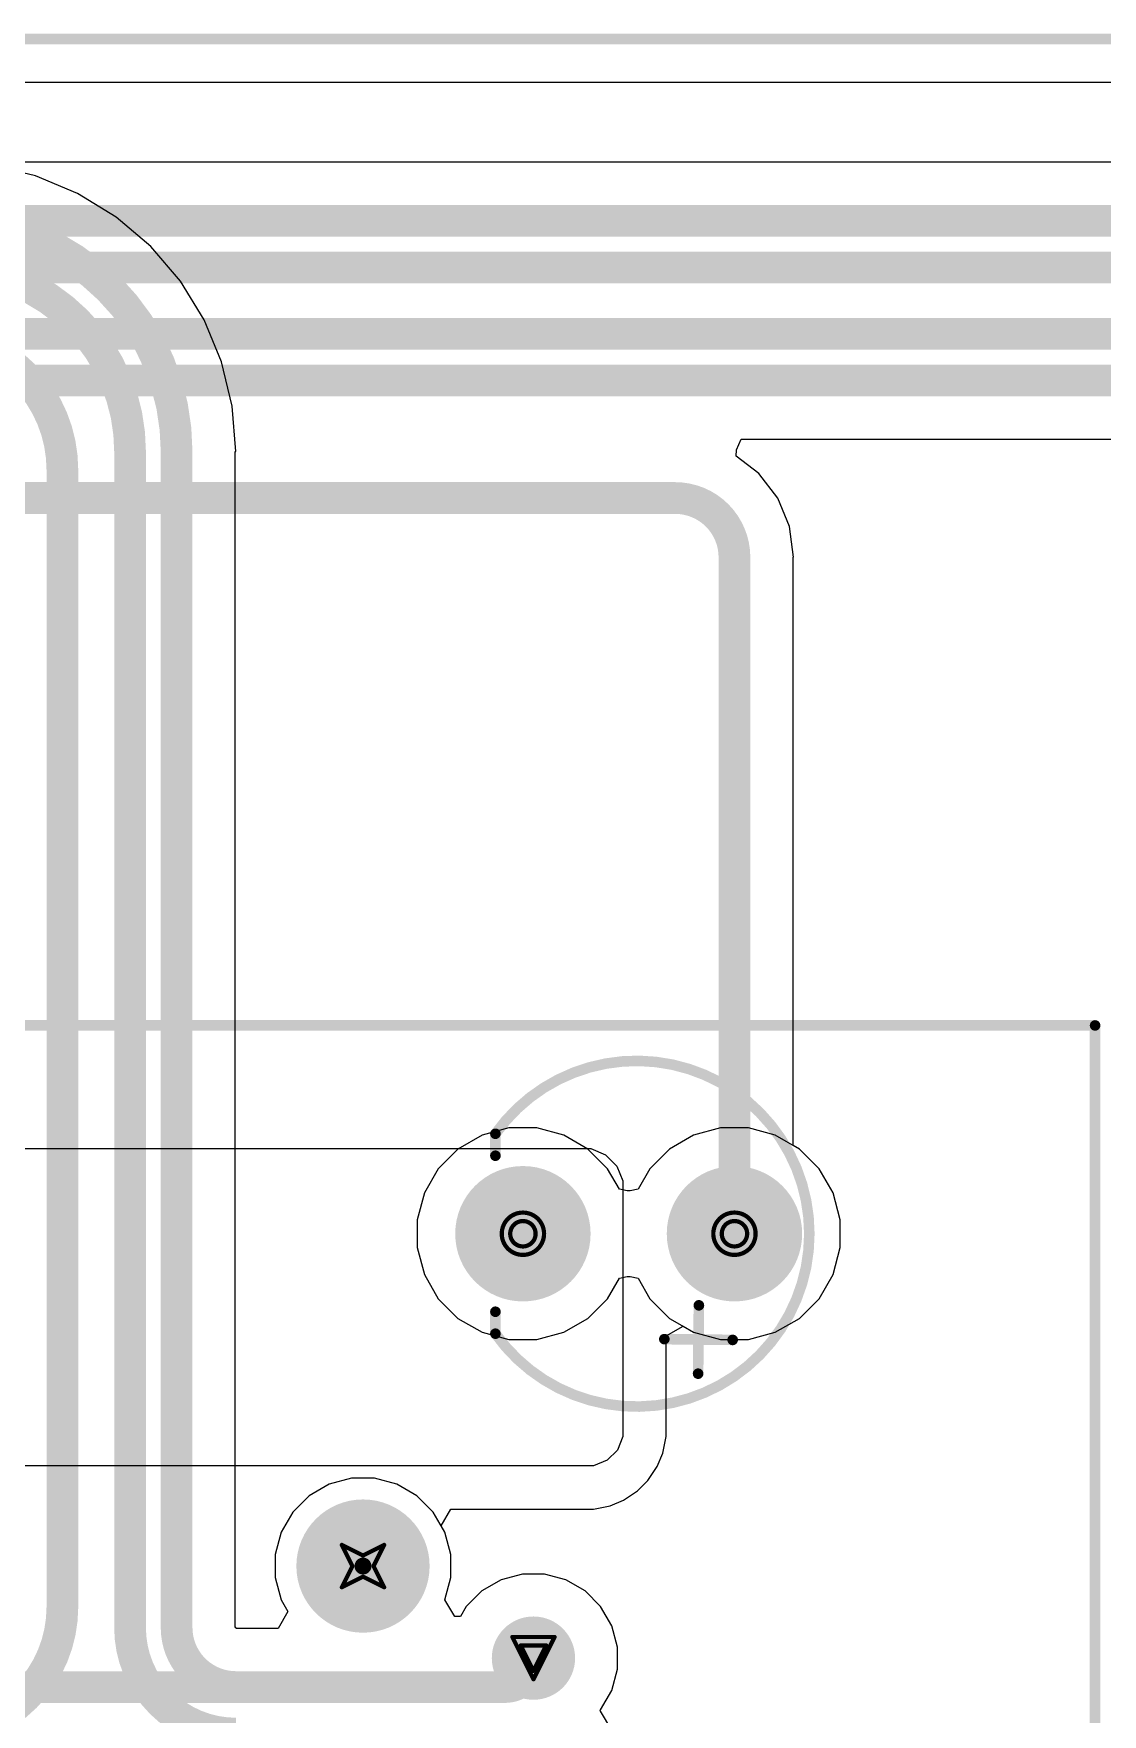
# Model space of a CAD drawing. Header units: inches. Extents: x 0 to 289, y 0 to 168.
# Drawn here: x 82.39 to 95.22, y 79.88 to 100.06 of the extents above; entities that cross this region are included whole.
import ezdxf

# ---------------------------------------------------------------- set-up
doc = ezdxf.new("R2010")
doc.units = ezdxf.units.IN
for name, color, linetype in [('Board Outline', 216, 'Continuous'), ('Bottom Layer', 5, 'Continuous'), ('Bottom Solder', 6, 'Continuous'), ('Drill Drawing', 1, 'Continuous'), ('Multi-Layer', 9, 'Continuous'), ('Pad Holes', 156, 'Continuous'), ('Top Layer', 1, 'Continuous'), ('Top Overlay', 2, 'Continuous'), ('Top Solder', 216, 'Continuous'), ('Via Holes', 16, 'Continuous')]:
    doc.layers.add(name, color=color, linetype=linetype)

# ---------------------------------------------------------------- blocks, each defined once
blk = doc.blocks.new('TH_LED_Y______3MM_37')
at = {"layer": 'Bottom Layer'}
h = blk.add_hatch(color=5, dxfattribs=at)
edge = h.paths.add_edge_path()
edge.add_arc((-1.26997206, 0), 0.7619999999999999, 0, 360)
h = blk.add_hatch(color=5, dxfattribs=at)
edge = h.paths.add_edge_path()
edge.add_arc((1.27002286, 0), 0.7619999999999999, 0, 360)
at = {"layer": 'Bottom Solder'}
h = blk.add_hatch(color=6, dxfattribs=at)
edge = h.paths.add_edge_path()
edge.add_arc((-1.26997206, 0), 0.8128, 0, 360)
h = blk.add_hatch(color=6, dxfattribs=at)
edge = h.paths.add_edge_path()
edge.add_arc((1.27002286, 0), 0.8128, 0, 360)
at = {"layer": 'Multi-Layer'}
h = blk.add_hatch(color=9, dxfattribs=at)
edge = h.paths.add_edge_path()
edge.add_arc((-1.26997206, 0), 0.7619999999999999, 0, 360)
h = blk.add_hatch(color=9, dxfattribs=at)
edge = h.paths.add_edge_path()
edge.add_arc((1.27002286, 0), 0.7619999999999999, 0, 360)
at = {"layer": 'Pad Holes'}
h = blk.add_hatch(color=7, dxfattribs=at)
edge = h.paths.add_edge_path()
edge.add_arc((-1.26999746, 0), 0.4500118, 0, 360)
h = blk.add_hatch(color=7, dxfattribs=at)
edge = h.paths.add_edge_path()
edge.add_arc((1.26999746, 0), 0.4500118, 0, 360)
at = {"layer": 'Top Layer'}
h = blk.add_hatch(color=1, dxfattribs=at)
edge = h.paths.add_edge_path()
edge.add_arc((-1.26997206, 0), 0.7619999999999999, 0, 360)
h = blk.add_hatch(color=1, dxfattribs=at)
edge = h.paths.add_edge_path()
edge.add_arc((1.27002286, 0), 0.7619999999999999, 0, 360)
at = {"layer": 'Top Solder'}
h = blk.add_hatch(color=216, dxfattribs=at)
edge = h.paths.add_edge_path()
edge.add_arc((-1.26997206, 0), 0.8128, 0, 360)
h = blk.add_hatch(color=216, dxfattribs=at)
edge = h.paths.add_edge_path()
edge.add_arc((1.27002286, 0), 0.8128, 0, 360)
at = {"layer": 'Top Overlay'}
for points in [[(1.6000476, -1.1999976, 0.127, 0.127, -3.140746211990423), (1.6000476, 1.1999976, 0.127, 0.127, 0)], [(-0.8335009999999998, 1.6802735, 0.127, 0.127, 0), (-0.8428964600000001, 0.8597265000000001, 0.127, 0.127, 0)], [(-0.4279265, 1.265301, 0.127, 0.127, 0), (-1.2484735, 1.274699, 0.127, 0.127, 0)], [(1.6000476, 1.1999976, 0.127, 0.127, 0), (1.6000476, 0.9365488, 0.127, 0.127, 0)], [(1.6000476, -0.9365488, 0.127, 0.127, 0), (1.6000476, -1.1999976, 0.127, 0.127, 0)]]:
    blk.add_lwpolyline(points, format="xyseb", dxfattribs=at)
for points in [[(-0.8652509999999999, 1.6802735, 0.0635, 0.0635, 1), (-0.801751, 1.6802735, 0.0635, 0.0635, 1)], [(-1.2802235, 1.274699, 0.0635, 0.0635, 1), (-1.2167235, 1.274699, 0.0635, 0.0635, 1)], [(-0.4596764999999999, 1.265301, 0.0635, 0.0635, 1), (-0.3961765, 1.265301, 0.0635, 0.0635, 1)], [(1.5682976, 1.1999976, 0.0635, 0.0635, 1), (1.6317976, 1.1999976, 0.0635, 0.0635, 1)], [(1.5682976, 1.1999976, 0.0635, 0.0635, 1), (1.6317976, 1.1999976, 0.0635, 0.0635, 1)], [(-0.8746464599999999, 0.8597265000000001, 0.0635, 0.0635, 1), (-0.81114646, 0.8597265000000001, 0.0635, 0.0635, 1)], [(1.5682976, 0.9365488, 0.0635, 0.0635, 1), (1.6317976, 0.9365488, 0.0635, 0.0635, 1)], [(1.5682976, -0.9365488, 0.0635, 0.0635, 1), (1.6317976, -0.9365488, 0.0635, 0.0635, 1)], [(1.5682976, -1.1999976, 0.0635, 0.0635, 1), (1.6317976, -1.1999976, 0.0635, 0.0635, 1)], [(1.5682976, -1.1999976, 0.0635, 0.0635, 1), (1.6317976, -1.1999976, 0.0635, 0.0635, 1)]]:
    blk.add_lwpolyline(points, format="xyseb", close=True, dxfattribs=at)
blk = doc.blocks.new('NE8FBV_C5_LED_56')
at = {"layer": 'Bottom Solder'}
h = blk.add_hatch(color=6, dxfattribs=at)
edge = h.paths.add_edge_path()
edge.add_arc((4.12000192, 7.53000018), 0.1016, 0, 360)
at = {"layer": 'Pad Holes'}
h = blk.add_hatch(color=7, dxfattribs=at)
edge = h.paths.add_edge_path()
edge.add_arc((4.12000192, 7.53000018), 0.7999984, 0, 360)
at = {"layer": 'Top Solder'}
h = blk.add_hatch(color=216, dxfattribs=at)
edge = h.paths.add_edge_path()
edge.add_arc((4.12000192, 7.53000018), 0.1016, 0, 360)
at = {"layer": 'Top Overlay'}
for points in [[(-12.18999848, 14.0208, 0.127, 0.127, 0), (12.91000212, 14.0208, 0.127, 0.127, 0)], [(12.91000212, -16.62999976, 0.127, 0.127, 0), (12.91000212, 14.0208, 0.127, 0.127, 0)]]:
    blk.add_lwpolyline(points, format="xyseb", dxfattribs=at)
blk.add_lwpolyline([(12.87825212, 14.0208, 0.0635, 0.0635, 1), (12.94175212, 14.0208, 0.0635, 0.0635, 1)], format="xyseb", close=True, dxfattribs=at)
blk.add_lwpolyline([(12.87825212, 14.0208, 0.0635, 0.0635, 1), (12.94175212, 14.0208, 0.0635, 0.0635, 1)], format="xyseb", close=True, dxfattribs=at)

msp = doc.modelspace()

# ---------------------------------------------------------------- hatches: boundary and pattern name
at = {"layer": 'Bottom Layer'}
h = msp.add_hatch(color=5, dxfattribs=at)
edge = h.paths.add_edge_path()
edge.add_arc((88.38657964, 80.55988714), 0.499999, 0, 360)
at = {"layer": 'Top Layer'}
h = msp.add_hatch(color=1, dxfattribs=at)
edge = h.paths.add_edge_path()
edge.add_arc((88.38657964, 80.55988714), 0.499999, 0, 360)
at = {"layer": 'Via Holes'}
h = msp.add_hatch(color=7, dxfattribs=at)
edge = h.paths.add_edge_path()
edge.add_arc((88.38657964, 80.55988714), 0.2999994, 0, 360)

# ---------------------------------------------------------------- linework, layer by layer
at = {"layer": 'Board Outline'}
msp.add_lwpolyline([(0, 100.00000066, 0.127, 0.127, 0), (145.26999902, 100.00000066, 0.127, 0.127, 0)], format="xyseb", dxfattribs=at)
at = {"layer": 'Bottom Layer'}
for p, q in [((0.51793902, 99.48206163999998), (144.75206, 99.48206163999998)), ((82.40808765999999, 98.35440578), (81.87743085999999, 98.48180456)), ((82.91227765999999, 98.1455619), (82.40808765999999, 98.35440578)), ((83.37759295999999, 97.86041641999999), (82.91227765999999, 98.1455619)), ((83.79257054, 97.50598989999999), (83.37759295999999, 97.86041641999999)), ((84.14699705999999, 97.09101232), (83.79257054, 97.50598989999999)), ((84.43214253999999, 96.62569701999999), (84.14699705999999, 97.09101232)), ((84.64098641999999, 96.12150702), (84.43214253999999, 96.62569701999999)), ((84.7683852, 95.59085022), (84.64098641999999, 96.12150702)), ((84.81120197999999, 95.04679999999999), (84.7683852, 95.59085022)), ((84.80650805999998, 80.92601544), (84.80650805999998, 95.04679999999999)), ((84.80650805999998, 95.04679999999999), (84.81120197999999, 95.04679999999999)), ((87.76977366, 86.83844964), (87.48017809999999, 86.67125159999999)), ((88.09277784, 86.92500014), (87.76977366, 86.83844964)), ((88.42717391999999, 86.92500014), (88.09277784, 86.92500014)), ((88.7501781, 86.83844964), (88.42717391999999, 86.92500014)), ((89.03977366, 86.67125159999999), (88.7501781, 86.83844964)), ((90.30976858, 86.83844964), (90.02017301999999, 86.67125159999999)), ((90.63277276, 86.92500014), (90.30976858, 86.83844964)), ((90.96716883999999, 86.92500014), (90.63277276, 86.92500014)), ((91.29017302, 86.83844964), (90.96716883999999, 86.92500014)), ((91.57976857999999, 86.67125159999999), (91.29017302, 86.83844964)), ((87.48017809999999, 86.67125159999999), (87.24372441999999, 86.43479792)), ((89.27622733999999, 86.43479792), (89.03977366, 86.67125159999999)), ((90.02017301999999, 86.67125159999999), (89.78371934, 86.43479792)), ((91.81622225999999, 86.43479792), (91.57976857999999, 86.67125159999999)), ((87.24372441999999, 86.43479792), (87.07652637999999, 86.14520236)), ((89.41796696, 86.18929675999999), (89.27622733999999, 86.43479792)), ((89.78371934, 86.43479792), (89.64197972, 86.18929675999999)), ((91.98342029999999, 86.14520236), (91.81622225999999, 86.43479792)), ((89.51327538, 86.16813094), (89.41796696, 86.18929675999999)), ((89.5466713, 86.16813094), (89.51327538, 86.16813094)), ((89.64197972, 86.18929675999999), (89.5466713, 86.16813094)), ((87.07652637999999, 86.14520236), (86.98997587999999, 85.82219817999999)), ((92.0699708, 85.82219817999999), (91.98342029999999, 86.14520236)), ((86.98997587999999, 85.82219817999999), (86.98997587999999, 85.4878021)), ((92.0699708, 85.4878021), (92.0699708, 85.82219817999999)), ((86.98997587999999, 85.4878021), (87.07652637999999, 85.16479792)), ((91.98342029999999, 85.16479792), (92.0699708, 85.4878021)), ((87.07652637999999, 85.16479792), (87.24372441999999, 84.87520235999999)), ((91.81622225999999, 84.87520235999999), (91.98342029999999, 85.16479792)), ((89.27622733999999, 84.87520235999999), (89.41796696, 85.12070352)), ((89.41796696, 85.12070352), (89.51327538, 85.14186933999999)), ((89.51327538, 85.14186933999999), (89.5466713, 85.14186933999999)), ((89.5466713, 85.14186933999999), (89.64197972, 85.12070352)), ((89.64197972, 85.12070352), (89.78371934, 84.87520235999999)), ((87.24372441999999, 84.87520235999999), (87.48017809999999, 84.63874867999999)), ((89.03977366, 84.63874867999999), (89.27622733999999, 84.87520235999999)), ((89.78371934, 84.87520235999999), (90.02017301999999, 84.63874867999999)), ((91.57976857999999, 84.63874867999999), (91.81622225999999, 84.87520235999999)), ((87.48017809999999, 84.63874867999999), (87.76977366, 84.47155063999999)), ((88.7501781, 84.47155063999999), (89.03977366, 84.63874867999999)), ((90.02017301999999, 84.63874867999999), (90.30976858, 84.47155063999999)), ((91.29017302, 84.47155063999999), (91.57976857999999, 84.63874867999999)), ((87.76977366, 84.47155063999999), (88.09277784, 84.38500013999999)), ((88.09277784, 84.38500013999999), (88.42717391999999, 84.38500013999999)), ((88.42717391999999, 84.38500013999999), (88.7501781, 84.47155063999999)), ((90.30976858, 84.47155063999999), (90.63277276, 84.38500013999999)), ((90.63277276, 84.38500013999999), (90.96716883999999, 84.38500013999999)), ((90.96716883999999, 84.38500013999999), (91.29017302, 84.47155063999999)), ((85.93317078, 82.64717024), (85.69282836, 82.50841004)), ((86.2012373, 82.7189989), (85.93317078, 82.64717024)), ((86.47876278, 82.7189989), (86.2012373, 82.7189989)), ((86.7468293, 82.64717024), (86.47876278, 82.7189989)), ((86.98717172, 82.50841004), (86.7468293, 82.64717024)), ((85.69282836, 82.50841004), (85.4965905, 82.31217217999999)), ((87.18340957999999, 82.31217217999999), (86.98717172, 82.50841004)), ((85.4965905, 82.31217217999999), (85.3578303, 82.07182976)), ((87.32216978, 82.07182976), (87.18340957999999, 82.31217217999999)), ((85.3578303, 82.07182976), (85.28600164, 81.80376324)), ((87.39399843999999, 81.80376324), (87.32216978, 82.07182976)), ((85.28600164, 81.80376324), (85.28600164, 81.52623776)), ((87.39399843999999, 81.52623776), (87.39399843999999, 81.80376324)), ((85.28600164, 81.52623776), (85.3578303, 81.25817124)), ((87.32216978, 81.25817377999999), (87.39399843999999, 81.52623776)), ((88.2538748, 81.56788614), (87.99750752, 81.49919184)), ((88.51928448, 81.56788614), (88.2538748, 81.56788614)), ((88.77565175999999, 81.49919184), (88.51928448, 81.56788614)), ((87.7676553, 81.36648699999999), (87.57997977999999, 81.17881148)), ((87.99750752, 81.49919184), (87.7676553, 81.36648699999999)), ((89.00550397999999, 81.36648699999999), (88.77565175999999, 81.49919184)), ((89.1931795, 81.17881148), (89.00550397999999, 81.36648699999999)), ((85.43759392, 81.12001556), (85.3202764, 80.91681301999999)), ((85.3578303, 81.25817124), (85.43759392, 81.12001556)), ((87.44254545999999, 81.06026714), (87.32216978, 81.25817377999999)), ((87.57997977999999, 81.17881148), (87.51153694, 81.06026714)), ((89.32588434, 80.94895926), (89.1931795, 81.17881148)), ((84.81297235999999, 80.92601544), (84.80650805999998, 80.92601544)), ((84.81377499999999, 80.92407996), (84.81297235999999, 80.92601544)), ((84.81571048, 80.92327732), (84.81377499999999, 80.92407996)), ((84.81571048, 80.91681301999999), (84.81571048, 80.92327732)), ((87.51153694, 81.06026714), (87.44254545999999, 81.06026714)), ((89.39457863999999, 80.69259197999999), (89.32588434, 80.94895926)), ((85.3202764, 80.91681301999999), (84.81571048, 80.91681301999999)), ((89.39457863999999, 80.4271823), (89.39457863999999, 80.69259197999999)), ((89.32588434, 80.17081502), (89.39457863999999, 80.4271823)), ((89.1931795, 79.9409628), (89.32588434, 80.17081502)), ((89.1851023, 79.93288559999999), (89.1931795, 79.9409628)), ((89.1931795, 79.9248084), (89.1851023, 79.93288559999999)), ((89.32588434, 79.69495617999999), (89.1931795, 79.9248084))]:
    msp.add_line(p, q, dxfattribs=at)
for points in [[(81.33338064, 97.8154, 0.3809999999999999, 0.3809999999999999, -0.4142135623730951), (84.10198064, 95.04679999999999, 0.3809999999999999, 0.3809999999999999, 0)], [(81.33338064, 97.2566, 0.3809999999999999, 0.3809999999999999, -0.4142135623730951), (83.54318063999999, 95.04679999999999, 0.3809999999999999, 0.3809999999999999, 0)], [(81.11739936, 96.4399138, 0.3809999999999999, 0.3809999999999999, -0.4142135623730951), (82.7306448, 94.82666835999999, 0.3809999999999999, 0.3809999999999999, 0)], [(83.54318063999999, 80.92601544, 0.3809999999999999, 0.3809999999999999, 0), (83.54318063999999, 95.04679999999999, 0.3809999999999999, 0.3809999999999999, 0)], [(84.10198064, 80.92601544, 0.3809999999999999, 0.3809999999999999, 0), (84.10198064, 95.04679999999999, 0.3809999999999999, 0.3809999999999999, 0)], [(82.7306448, 81.17140991999999, 0.3809999999999999, 0.3809999999999999, 0), (82.7306448, 94.82666835999999, 0.3809999999999999, 0.3809999999999999, 0)], [(82.7306448, 81.17140991999999, 0.3809999999999999, 0.3809999999999999, -0.4142135623730951), (81.21272047999999, 79.6534856, 0.3809999999999999, 0.3809999999999999, 0)], [(84.81571048, 79.6534856, 0.3809999999999999, 0.3809999999999999, -0.4142135623730951), (83.54318063999999, 80.92601544, 0.3809999999999999, 0.3809999999999999, 0)], [(84.81571048, 80.2122856, 0.3809999999999999, 0.3809999999999999, -0.4142135623730951), (84.10198064, 80.92601544, 0.3809999999999999, 0.3809999999999999, 0)], [(88.38657964, 80.55988714, 0.3809999999999999, 0.3809999999999999, -0.4142135623730951), (88.0389781, 80.2122856, 0.3809999999999999, 0.3809999999999999, 0)], [(84.81571048, 80.2122856, 0.3809999999999999, 0.3809999999999999, 0), (88.0389781, 80.2122856, 0.3809999999999999, 0.3809999999999999, 0)]]:
    msp.add_lwpolyline(points, format="xyseb", dxfattribs=at)
for points in [[(83.44793064, 95.04679999999999, 0.1905, 0.1905, 1), (83.63843064, 95.04679999999999, 0.1905, 0.1905, 1)], [(83.44793064, 95.04679999999999, 0.1905, 0.1905, 1), (83.63843064, 95.04679999999999, 0.1905, 0.1905, 1)], [(84.00673064, 95.04679999999999, 0.1905, 0.1905, 1), (84.19723063999999, 95.04679999999999, 0.1905, 0.1905, 1)], [(84.00673064, 95.04679999999999, 0.1905, 0.1905, 1), (84.19723063999999, 95.04679999999999, 0.1905, 0.1905, 1)], [(82.6353948, 94.82666835999999, 0.1905, 0.1905, 1), (82.8258948, 94.82666835999999, 0.1905, 0.1905, 1)], [(82.6353948, 94.82666835999999, 0.1905, 0.1905, 1), (82.8258948, 94.82666835999999, 0.1905, 0.1905, 1)], [(82.6353948, 81.17140991999999, 0.1905, 0.1905, 1), (82.8258948, 81.17140991999999, 0.1905, 0.1905, 1)], [(82.6353948, 81.17140991999999, 0.1905, 0.1905, 1), (82.8258948, 81.17140991999999, 0.1905, 0.1905, 1)], [(83.44793064, 80.92601544, 0.1905, 0.1905, 1), (83.63843064, 80.92601544, 0.1905, 0.1905, 1)], [(83.44793064, 80.92601544, 0.1905, 0.1905, 1), (83.63843064, 80.92601544, 0.1905, 0.1905, 1)], [(84.00673064, 80.92601544, 0.1905, 0.1905, 1), (84.19723063999999, 80.92601544, 0.1905, 0.1905, 1)], [(84.00673064, 80.92601544, 0.1905, 0.1905, 1), (84.19723063999999, 80.92601544, 0.1905, 0.1905, 1)], [(88.29132964, 80.55988714, 0.1905, 0.1905, 1), (88.48182963999999, 80.55988714, 0.1905, 0.1905, 1)], [(84.72046048, 80.2122856, 0.1905, 0.1905, 1), (84.91096047999999, 80.2122856, 0.1905, 0.1905, 1)], [(84.72046048, 80.2122856, 0.1905, 0.1905, 1), (84.91096047999999, 80.2122856, 0.1905, 0.1905, 1)], [(87.9437281, 80.2122856, 0.1905, 0.1905, 1), (88.13422809999999, 80.2122856, 0.1905, 0.1905, 1)], [(87.9437281, 80.2122856, 0.1905, 0.1905, 1), (88.13422809999999, 80.2122856, 0.1905, 0.1905, 1)]]:
    msp.add_lwpolyline(points, format="xyseb", close=True, dxfattribs=at)
at = {"layer": 'Drill Drawing'}
for points in [[(88.51400127999999, 85.65500014, 0.0508, 0.0508, 1), (88.00600127999999, 85.65500014, 0.0508, 0.0508, 1)], [(88.41240128, 85.65500014, 0.0508, 0.0508, 1), (88.10760128, 85.65500014, 0.0508, 0.0508, 1)], [(91.0539962, 85.65500014, 0.0508, 0.0508, 1), (90.54599619999999, 85.65500014, 0.0508, 0.0508, 1)], [(90.9523962, 85.65500014, 0.0508, 0.0508, 1), (90.6475962, 85.65500014, 0.0508, 0.0508, 1)], [(87.99330128, 85.65500014, 0.0254, 0.0254, 1), (88.01870128, 85.65500014, 0.0254, 0.0254, 1)], [(88.09490127999999, 85.65500014, 0.0254, 0.0254, 1), (88.12030127999999, 85.65500014, 0.0254, 0.0254, 1)], [(88.39970127999999, 85.65500014, 0.0254, 0.0254, 1), (88.42510127999999, 85.65500014, 0.0254, 0.0254, 1)], [(88.50130127999999, 85.65500014, 0.0254, 0.0254, 1), (88.52670128, 85.65500014, 0.0254, 0.0254, 1)], [(90.5332962, 85.65500014, 0.0254, 0.0254, 1), (90.5586962, 85.65500014, 0.0254, 0.0254, 1)], [(90.63489619999999, 85.65500014, 0.0254, 0.0254, 1), (90.6602962, 85.65500014, 0.0254, 0.0254, 1)], [(90.93969619999999, 85.65500014, 0.0254, 0.0254, 1), (90.9650962, 85.65500014, 0.0254, 0.0254, 1)], [(91.04129619999999, 85.65500014, 0.0254, 0.0254, 1), (91.0666962, 85.65500014, 0.0254, 0.0254, 1)], [(86.07330003999999, 81.9190005, 0.0254, 0.0254, 1), (86.09870004, 81.9190005, 0.0254, 0.0254, 1)], [(86.07330003999999, 81.9190005, 0.0254, 0.0254, 1), (86.09870004, 81.9190005, 0.0254, 0.0254, 1)], [(86.58130003999999, 81.9190005, 0.0254, 0.0254, 1), (86.60670004, 81.9190005, 0.0254, 0.0254, 1)], [(86.58130003999999, 81.9190005, 0.0254, 0.0254, 1), (86.60670004, 81.9190005, 0.0254, 0.0254, 1)], [(86.32730004, 81.7920005, 0.0254, 0.0254, 1), (86.35270003999999, 81.7920005, 0.0254, 0.0254, 1)], [(86.32730004, 81.7920005, 0.0254, 0.0254, 1), (86.35270003999999, 81.7920005, 0.0254, 0.0254, 1)], [(86.20030004, 81.6650005, 0.0254, 0.0254, 1), (86.22570003999999, 81.6650005, 0.0254, 0.0254, 1)], [(86.20030004, 81.6650005, 0.0254, 0.0254, 1), (86.22570003999999, 81.6650005, 0.0254, 0.0254, 1)], [(86.32730004, 81.5380005, 0.0254, 0.0254, 1), (86.35270003999999, 81.5380005, 0.0254, 0.0254, 1)], [(86.32730004, 81.5380005, 0.0254, 0.0254, 1), (86.35270003999999, 81.5380005, 0.0254, 0.0254, 1)], [(86.45430003999999, 81.6650005, 0.0254, 0.0254, 1), (86.47970004, 81.6650005, 0.0254, 0.0254, 1)], [(86.45430003999999, 81.6650005, 0.0254, 0.0254, 1), (86.47970004, 81.6650005, 0.0254, 0.0254, 1)], [(86.07330003999999, 81.41100049999999, 0.0254, 0.0254, 1), (86.09870004, 81.41100049999999, 0.0254, 0.0254, 1)], [(86.07330003999999, 81.41100049999999, 0.0254, 0.0254, 1), (86.09870004, 81.41100049999999, 0.0254, 0.0254, 1)], [(86.58130003999999, 81.41100049999999, 0.0254, 0.0254, 1), (86.60670004, 81.41100049999999, 0.0254, 0.0254, 1)], [(86.58130003999999, 81.41100049999999, 0.0254, 0.0254, 1), (86.60670004, 81.41100049999999, 0.0254, 0.0254, 1)], [(88.11987964000001, 80.81388713999999, 0.0254, 0.0254, 1), (88.14527964, 80.81388713999999, 0.0254, 0.0254, 1)], [(88.11987964000001, 80.81388713999999, 0.0254, 0.0254, 1), (88.14527964, 80.81388713999999, 0.0254, 0.0254, 1)], [(88.22147963999998, 80.71228714, 0.0254, 0.0254, 1), (88.24687964, 80.71228714, 0.0254, 0.0254, 1)], [(88.22147963999998, 80.71228714, 0.0254, 0.0254, 1), (88.24687964, 80.71228714, 0.0254, 0.0254, 1)], [(88.52627963999998, 80.71228714, 0.0254, 0.0254, 1), (88.55167964, 80.71228714, 0.0254, 0.0254, 1)], [(88.52627963999998, 80.71228714, 0.0254, 0.0254, 1), (88.55167964, 80.71228714, 0.0254, 0.0254, 1)], [(88.62787963999999, 80.81388713999999, 0.0254, 0.0254, 1), (88.65327964, 80.81388713999999, 0.0254, 0.0254, 1)], [(88.62787963999999, 80.81388713999999, 0.0254, 0.0254, 1), (88.65327964, 80.81388713999999, 0.0254, 0.0254, 1)], [(88.37387964, 80.40748714, 0.0254, 0.0254, 1), (88.39927963999999, 80.40748714, 0.0254, 0.0254, 1)], [(88.37387964, 80.40748714, 0.0254, 0.0254, 1), (88.39927963999999, 80.40748714, 0.0254, 0.0254, 1)], [(88.37387964, 80.30588714, 0.0254, 0.0254, 1), (88.39927963999999, 80.30588714, 0.0254, 0.0254, 1)], [(88.37387964, 80.30588714, 0.0254, 0.0254, 1), (88.39927963999999, 80.30588714, 0.0254, 0.0254, 1)]]:
    msp.add_lwpolyline(points, format="xyseb", close=True, dxfattribs=at)
for points in [[(86.08600004, 81.9190005, 0.0508, 0.0508, 0), (86.34000003999999, 81.7920005, 0.0508, 0.0508, 0)], [(86.08600004, 81.9190005, 0.0508, 0.0508, 0), (86.21300004, 81.6650005, 0.0508, 0.0508, 0)], [(86.34000003999999, 81.7920005, 0.0508, 0.0508, 0), (86.59400004, 81.9190005, 0.0508, 0.0508, 0)], [(86.46700004, 81.6650005, 0.0508, 0.0508, 0), (86.59400004, 81.9190005, 0.0508, 0.0508, 0)], [(86.08600004, 81.41100049999999, 0.0508, 0.0508, 0), (86.21300004, 81.6650005, 0.0508, 0.0508, 0)], [(86.08600004, 81.41100049999999, 0.0508, 0.0508, 0), (86.34000003999999, 81.5380005, 0.0508, 0.0508, 0)], [(86.34000003999999, 81.5380005, 0.0508, 0.0508, 0), (86.59400004, 81.41100049999999, 0.0508, 0.0508, 0)], [(86.46700004, 81.6650005, 0.0508, 0.0508, 0), (86.59400004, 81.41100049999999, 0.0508, 0.0508, 0)], [(88.13257963999999, 80.81388713999999, 0.0508, 0.0508, 0), (88.64057964, 80.81388713999999, 0.0508, 0.0508, 0)], [(88.13257963999999, 80.81388713999999, 0.0508, 0.0508, 0), (88.38657964, 80.30588714, 0.0508, 0.0508, 0)], [(88.23417964, 80.71228714, 0.0508, 0.0508, 0), (88.53897964, 80.71228714, 0.0508, 0.0508, 0)], [(88.23417964, 80.71228714, 0.0508, 0.0508, 0), (88.38657964, 80.40748714, 0.0508, 0.0508, 0)], [(88.38657964, 80.30588714, 0.0508, 0.0508, 0), (88.64057964, 80.81388713999999, 0.0508, 0.0508, 0)], [(88.38657964, 80.40748714, 0.0508, 0.0508, 0), (88.53897964, 80.71228714, 0.0508, 0.0508, 0)]]:
    msp.add_lwpolyline(points, format="xyseb", dxfattribs=at)
at = {"layer": 'Top Layer'}
for p, q in [((0.51793902, 99.48206163999998), (144.75206, 99.48206163999998)), ((99.82458064, 98.51992742), (2.69502636, 98.51992742)), ((90.82159381999999, 94.99110542), (90.82469515999999, 95.06738924)), ((90.82469515999999, 95.06738924), (90.87873619999999, 95.19430541999999)), ((90.87873619999999, 95.19430541999999), (99.70786509999999, 95.19430541999999)), ((91.09404183999999, 94.78204563999999), (90.82159381999999, 94.99110542)), ((91.32009422, 94.48745136), (91.09404183999999, 94.78204563999999)), ((91.46219706, 94.14438625999999), (91.32009422, 94.48745136)), ((91.51066534, 93.77623104), (91.46219706, 94.14438625999999)), ((91.50452361999999, 86.71469322), (91.50452361999999, 93.77623104)), ((91.50452361999999, 93.77623104), (91.51066534, 93.77623104)), ((75.35348658, 86.6768015), (89.07477485999999, 86.6768015)), ((89.07477485999999, 86.6768015), (89.25215068, 86.60332946)), ((89.25215068, 86.60332946), (89.38790859999999, 86.46757154)), ((91.57976857999999, 86.67125159999999), (91.50452361999999, 86.71469322)), ((91.81622225999999, 86.43479792), (91.57976857999999, 86.67125159999999)), ((89.38790859999999, 86.46757154), (89.46138064, 86.29019571999999)), ((91.98342029999999, 86.14520236), (91.81622225999999, 86.43479792)), ((89.46138064, 86.29019571999999), (89.46138064, 83.21973195999999)), ((92.0699708, 85.82219817999999), (91.98342029999999, 86.14520236)), ((92.0699708, 85.4878021), (92.0699708, 85.82219817999999)), ((91.98342029999999, 85.16479792), (92.0699708, 85.4878021)), ((91.81622225999999, 84.87520235999999), (91.98342029999999, 85.16479792)), ((91.57976857999999, 84.63874867999999), (91.81622225999999, 84.87520235999999)), ((91.29017302, 84.47155063999999), (91.57976857999999, 84.63874867999999)), ((89.97933236, 84.42769246), (90.18253236, 84.54500997999999)), ((89.97933236, 83.21972688), (89.97933236, 84.42769246)), ((90.18253236, 84.54500997999999), (90.30976858, 84.47155063999999)), ((90.30976858, 84.47155063999999), (90.63277276, 84.38500013999999)), ((90.63277276, 84.38500013999999), (90.96716883999999, 84.38500013999999)), ((90.96716883999999, 84.38500013999999), (91.29017302, 84.47155063999999)), ((89.46138064, 83.21973195999999), (89.39448719999999, 83.05824129999999)), ((89.93990647999999, 83.02152052), (89.97933236, 83.21972688)), ((89.39448719999999, 83.05824129999999), (89.27088825999999, 82.93464236)), ((89.87301049999999, 82.86002477999999), (89.93990647999999, 83.02152052)), ((89.1093976, 82.86775146), (71.6505806, 82.86775146)), ((89.27088825999999, 82.93464236), (89.1093976, 82.86775146)), ((89.76073233999999, 82.69198854), (89.87301049999999, 82.86002477999999)), ((89.4690997, 82.45611652), (89.6371334, 82.56839213999999)), ((89.6371334, 82.56839213999999), (89.76072472, 82.69198345999999)), ((89.76072472, 82.69198345999999), (89.76073233999999, 82.69198854)), ((87.27900248, 82.1465972), (87.39632254, 82.34979974)), ((87.39632254, 82.34979974), (89.1093976, 82.34979974)), ((89.1093976, 82.34979974), (89.30760903999999, 82.38922561999999)), ((89.30760903999999, 82.38922561999999), (89.4690997, 82.45611652)), ((87.32216978, 82.07182976), (87.27900248, 82.1465972)), ((87.39399843999999, 81.80376324), (87.32216978, 82.07182976)), ((87.39399843999999, 81.52623776), (87.39399843999999, 81.80376324)), ((87.32216978, 81.25817377999999), (87.39399843999999, 81.52623776)), ((88.2538748, 81.56788614), (87.99750752, 81.49919184)), ((88.51928448, 81.56788614), (88.2538748, 81.56788614)), ((88.77565175999999, 81.49919184), (88.51928448, 81.56788614)), ((87.7676553, 81.36648699999999), (87.57997977999999, 81.17881148)), ((87.99750752, 81.49919184), (87.7676553, 81.36648699999999)), ((89.00550397999999, 81.36648699999999), (88.77565175999999, 81.49919184)), ((89.1931795, 81.17881148), (89.00550397999999, 81.36648699999999)), ((87.44254545999999, 81.06026714), (87.32216978, 81.25817377999999)), ((87.57997977999999, 81.17881148), (87.51153694, 81.06026714)), ((89.32588434, 80.94895926), (89.1931795, 81.17881148)), ((87.51153694, 81.06026714), (87.44254545999999, 81.06026714)), ((89.39457863999999, 80.69259197999999), (89.32588434, 80.94895926)), ((89.39457863999999, 80.4271823), (89.39457863999999, 80.69259197999999)), ((89.32588434, 80.17081502), (89.39457863999999, 80.4271823)), ((89.1931795, 79.9409628), (89.32588434, 80.17081502)), ((89.1851023, 79.93288559999999), (89.1931795, 79.9409628)), ((89.1931795, 79.9248084), (89.1851023, 79.93288559999999)), ((89.32588434, 79.69495617999999), (89.1931795, 79.9248084))]:
    msp.add_line(p, q, dxfattribs=at)
for points in [[(2.69502636, 97.8154, 0.3809999999999999, 0.3809999999999999, 0), (99.82458064, 97.8154, 0.3809999999999999, 0.3809999999999999, 0)], [(8.96878064, 97.2566, 0.3809999999999999, 0.3809999999999999, 0), (99.82458064, 97.2566, 0.3809999999999999, 0.3809999999999999, 0)], [(19.77926448, 96.45763284, 0.3809999999999999, 0.3809999999999999, 0), (99.70786509999999, 96.45763284, 0.3809999999999999, 0.3809999999999999, 0)], [(19.77926448, 95.89883284, 0.3809999999999999, 0.3809999999999999, 0), (99.70786509999999, 95.89883284, 0.3809999999999999, 0.3809999999999999, 0)], [(24.00558064, 94.488, 0.3809999999999999, 0.3809999999999999, 0), (90.08822724, 94.488, 0.3809999999999999, 0.3809999999999999, 0)], [(90.08822724, 94.488, 0.3809999999999999, 0.3809999999999999, -0.4142135623730951), (90.7999962, 93.77623104, 0.3809999999999999, 0.3809999999999999, 0)], [(90.7999962, 85.65500014, 0.3809999999999999, 0.3809999999999999, 0), (90.7999962, 93.77623104, 0.3809999999999999, 0.3809999999999999, 0)], [(88.38657964, 80.55988714, 0.3809999999999999, 0.3809999999999999, -0.4142135623730951), (88.0389781, 80.2122856, 0.3809999999999999, 0.3809999999999999, 0)], [(70.02999964, 80.2122856, 0.3809999999999999, 0.3809999999999999, 0), (88.0389781, 80.2122856, 0.3809999999999999, 0.3809999999999999, 0)]]:
    msp.add_lwpolyline(points, format="xyseb", dxfattribs=at)
for points in [[(89.99297723999999, 94.488, 0.1905, 0.1905, 1), (90.18347724, 94.488, 0.1905, 0.1905, 1)], [(89.99297723999999, 94.488, 0.1905, 0.1905, 1), (90.18347724, 94.488, 0.1905, 0.1905, 1)], [(90.7047462, 93.77623104, 0.1905, 0.1905, 1), (90.89524619999999, 93.77623104, 0.1905, 0.1905, 1)], [(90.7047462, 93.77623104, 0.1905, 0.1905, 1), (90.89524619999999, 93.77623104, 0.1905, 0.1905, 1)], [(90.7047462, 85.65500014, 0.1905, 0.1905, 1), (90.89524619999999, 85.65500014, 0.1905, 0.1905, 1)], [(88.29132964, 80.55988714, 0.1905, 0.1905, 1), (88.48182963999999, 80.55988714, 0.1905, 0.1905, 1)], [(87.9437281, 80.2122856, 0.1905, 0.1905, 1), (88.13422809999999, 80.2122856, 0.1905, 0.1905, 1)], [(87.9437281, 80.2122856, 0.1905, 0.1905, 1), (88.13422809999999, 80.2122856, 0.1905, 0.1905, 1)]]:
    msp.add_lwpolyline(points, format="xyseb", close=True, dxfattribs=at)

# ---------------------------------------------------------------- block references
msp.add_blockref('NE8FBV_C5_LED_56', (82.21999812, 74.13500031999999))
at = {"rotation": 180}
msp.add_blockref('TH_LED_Y______3MM_37', (89.52999874, 85.65500014), dxfattribs=at)

doc.saveas('drawing.dxf')
